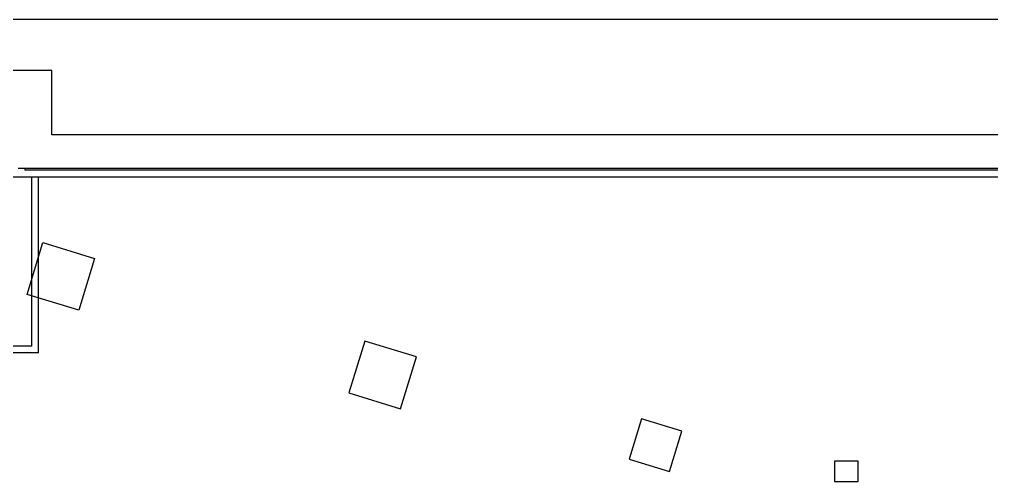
# Model space of a CAD drawing. Header units: millimetres. Extents: x -7718 to 414843, y 91724 to 341395.
# Drawn here: x 179440 to 208203, y 244709 to 258369 of the extents above; entities that cross this region are included whole.
import ezdxf

# ---------------------------------------------------------------- set-up
doc = ezdxf.new("R2010")
doc.units = ezdxf.units.MM
doc.header["$LTSCALE"] = 200
doc.header["$MEASUREMENT"] = 0
doc.layers.add('e-plan', color=9, linetype='CONTINUOUS')

msp = doc.modelspace()

# ---------------------------------------------------------------- linework, layer by layer
at = {"layer": 'e-plan'}
for p, q in [((205010, 258363), (117315, 258369)), ((319655, 258359), (205010, 258363)), ((180403, 256859), (163403, 256859)), ((180403, 256859), (163403, 256859)), ((180403, 254959), (180403, 256859)), ((180403, 254959), (180403, 256859)), ((328653, 254959), (180403, 254959)), ((296783, 253709), (179103, 253709)), ((244153, 253959), (179403, 253959)), ((179603, 253959), (179603, 253909)), ((296783, 253909), (179603, 253909)), ((179803, 248709), (179803, 253709)), ((180003, 248509), (180003, 253709)), ((179803, 248709), (159553, 248709)), ((180003, 248509), (159553, 248509))]:
    msp.add_line(p, q, dxfattribs=at)
at = {"layer": 'e-plan', "ltscale": 0.5}
for p, q in [((204253, 245309), (203553, 245309)), ((203553, 245309), (203553, 244709)), ((204253, 244709), (204253, 245309)), ((203553, 244709), (204253, 244709))]:
    msp.add_line(p, q, dxfattribs=at)
for points in [[(181194, 249773), (179664, 250241), (180131, 251771), (181661, 251303)], [(189188, 247329), (190718, 246861), (191186, 248391), (189656, 248859)], [(197478, 245369), (198673, 245004), (199039, 246199), (197843, 246565)]]:
    msp.add_lwpolyline(points, close=True, dxfattribs=at)

doc.saveas('drawing.dxf')
